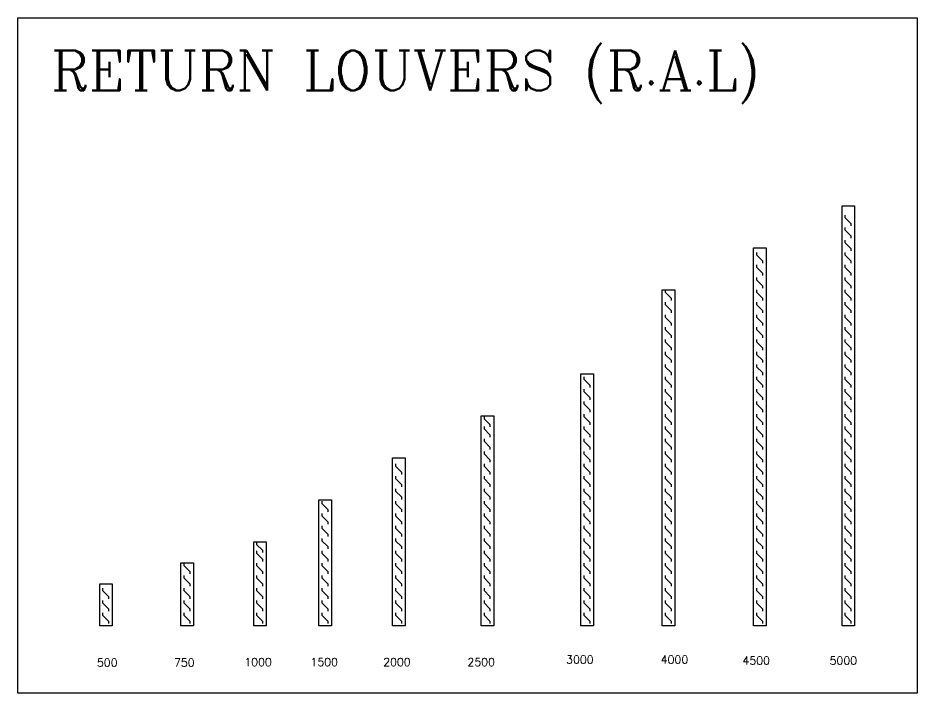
# Model space of a CAD drawing. Extents: x 462150 to 608263, y 35809 to 85242.
# Drawn here: x 482908 to 493611, y 76705 to 84740 of the extents above; entities that cross this region are included whole.
import ezdxf

# ---------------------------------------------------------------- set-up
doc = ezdxf.new("R2010")
doc.units = 0
doc.header["$LTSCALE"] = 500
doc.header["$MEASUREMENT"] = 0
for name, color, linetype in [('AC-LOUVER', 2, 'Continuous'), ('MH-RLD', 2, 'Continuous'), ('PL-W-TEXT', 7, 'Continuous')]:
    doc.layers.add(name, color=color, linetype=linetype)
doc.styles.add('FF-LOOP', font='romanc.shx', dxfattribs={"height": 2})

# ---------------------------------------------------------------- blocks, each defined once
blk = doc.blocks.new('R_ARW')
at = {"color": 2}
blk.add_lwpolyline([(0, 0, 0, 0.45, 0), (0, 1.1, 0, 0, 0), (0, 1.77, 0, 0, 0), (0.22, 2, 0, 0, 0), (-0.22, 2, 0, 0, 0), (0, 2.22, 0, 0, 0), (0, 2.9, 0, 0, 0)], format="xyseb", dxfattribs=at)
blk = doc.blocks.new('RAL-3000')
at = {"layer": 'AC-LOUVER'}
blk.add_lwpolyline([(0, 0), (0, -3000), (-150, -3000), (-150, 0)], close=True, dxfattribs=at)
for points in [[(-35, -154), (-35, -126), (-106, -55), (-106, -27)], [(-35, -302), (-35, -274), (-106, -203), (-106, -175)], [(-35, -450), (-35, -422), (-106, -351), (-106, -323)], [(-35, -598), (-35, -570), (-106, -499), (-106, -471)], [(-35, -746), (-35, -718), (-106, -647), (-106, -619)], [(-35, -893), (-35, -865), (-106, -795), (-106, -767)], [(-35, -1041), (-35, -1013), (-106, -943), (-106, -915)], [(-35, -1189), (-35, -1161), (-106, -1091), (-106, -1063)], [(-35, -1337), (-35, -1309), (-106, -1239), (-106, -1211)], [(-35, -1485), (-35, -1457), (-106, -1387), (-106, -1359)], [(-35, -1633), (-35, -1605), (-106, -1534), (-106, -1506)], [(-35, -1781), (-35, -1753), (-106, -1682), (-106, -1654)], [(-35, -1929), (-35, -1901), (-106, -1830), (-106, -1802)], [(-35, -2077), (-35, -2049), (-106, -1978), (-106, -1950)], [(-35, -2225), (-35, -2197), (-106, -2126), (-106, -2098)], [(-35, -2373), (-35, -2345), (-106, -2274), (-106, -2246)], [(-35, -2521), (-35, -2493), (-106, -2422), (-106, -2394)], [(-35, -2669), (-35, -2641), (-106, -2570), (-106, -2542)], [(-35, -2817), (-35, -2789), (-106, -2718), (-106, -2690)], [(-35, -2964), (-35, -2937), (-106, -2866), (-106, -2838)]]:
    blk.add_lwpolyline(points, dxfattribs=at)
at = {"layer": 'MH-RLD', "xscale": -85, "yscale": 85, "zscale": 85, "rotation": 270}
for p in [(78, -251), (78, -651), (78, -1051), (78, -1451), (78, -1851), (78, -2251), (78, -2651)]:
    blk.add_blockref('R_ARW', p, dxfattribs=at)
blk = doc.blocks.new('RAL-4000')
at = {"layer": 'AC-LOUVER'}
blk.add_lwpolyline([(150, 0), (150, -4000), (0, -4000), (0, 0)], close=True, dxfattribs=at)
for points in [[(115, -154), (115, -126), (44, -55), (44, -27)], [(115, -302), (115, -274), (44, -203), (44, -175)], [(115, -450), (115, -422), (44, -351), (44, -323)], [(115, -598), (115, -570), (44, -499), (44, -471)], [(115, -746), (115, -718), (44, -647), (44, -619)], [(115, -893), (115, -865), (44, -795), (44, -767)], [(115, -1041), (115, -1013), (44, -943), (44, -915)], [(115, -1189), (115, -1161), (44, -1091), (44, -1063)], [(115, -1337), (115, -1309), (44, -1239), (44, -1211)], [(115, -1485), (115, -1457), (44, -1387), (44, -1359)], [(115, -1633), (115, -1605), (44, -1534), (44, -1506)], [(115, -1781), (115, -1753), (44, -1682), (44, -1654)], [(115, -1929), (115, -1901), (44, -1830), (44, -1802)], [(115, -2077), (115, -2049), (44, -1978), (44, -1950)], [(115, -2225), (115, -2197), (44, -2126), (44, -2098)], [(115, -2373), (115, -2345), (44, -2274), (44, -2246)], [(115, -2521), (115, -2493), (44, -2422), (44, -2394)], [(115, -2669), (115, -2641), (44, -2570), (44, -2542)], [(115, -2817), (115, -2789), (44, -2718), (44, -2690)], [(115, -2964), (115, -2937), (44, -2866), (44, -2838)], [(115, -3112), (115, -3084), (44, -3014), (44, -2986)], [(115, -3260), (115, -3232), (44, -3162), (44, -3134)], [(115, -3408), (115, -3380), (44, -3310), (44, -3282)], [(115, -3556), (115, -3528), (44, -3458), (44, -3430)], [(115, -3704), (115, -3676), (44, -3605), (44, -3577)], [(115, -3852), (115, -3824), (44, -3753), (44, -3725)], [(115, -4000), (115, -3972), (44, -3901), (44, -3873)]]:
    blk.add_lwpolyline(points, dxfattribs=at)
at = {"layer": 'AC-LOUVER', "xscale": -85, "yscale": 85, "zscale": 85, "rotation": 270}
for p in [(228, -188), (228, -588), (228, -988), (228, -1388), (228, -1788), (228, -2188), (228, -2588), (228, -2988), (228, -3388), (228, -3788)]:
    blk.add_blockref('R_ARW', p, dxfattribs=at)
blk = doc.blocks.new('RAL-5000')
at = {"layer": 'AC-LOUVER'}
blk.add_lwpolyline([(0, -2500), (0, 2500), (150, 2500), (150, -2500)], close=True, dxfattribs=at)
for points in [[(35, 2388), (35, 2360), (106, 2289), (106, 2261)], [(35, 2240), (35, 2212), (106, 2141), (106, 2113)], [(35, 2092), (35, 2064), (106, 1993), (106, 1965)], [(35, 1944), (35, 1916), (106, 1845), (106, 1817)], [(35, 1796), (35, 1768), (106, 1697), (106, 1669)], [(35, 1648), (35, 1620), (106, 1549), (106, 1521)], [(35, 1500), (35, 1472), (106, 1401), (106, 1373)], [(35, 1352), (35, 1324), (106, 1253), (106, 1225)], [(35, 1204), (35, 1176), (106, 1105), (106, 1077)], [(35, 1056), (35, 1028), (106, 958), (106, 930)], [(35, 908), (35, 880), (106, 810), (106, 782)], [(35, 760), (35, 732), (106, 662), (106, 634)], [(35, 612), (35, 584), (106, 514), (106, 486)], [(35, 464), (35, 437), (106, 366), (106, 338)], [(35, 317), (35, 289), (106, 218), (106, 190)], [(35, 169), (35, 141), (106, 70), (106, 42)], [(35, 21), (35, -7), (106, -78), (106, -106)], [(35, -127), (35, -155), (106, -226), (106, -254)], [(35, -275), (35, -303), (106, -374), (106, -402)], [(35, -423), (35, -451), (106, -522), (106, -550)], [(35, -571), (35, -599), (106, -670), (106, -698)], [(35, -719), (35, -747), (106, -818), (106, -846)], [(35, -867), (35, -895), (106, -966), (106, -994)], [(35, -1015), (35, -1043), (106, -1113), (106, -1141)], [(35, -1163), (35, -1191), (106, -1261), (106, -1289)], [(35, -1311), (35, -1339), (106, -1409), (106, -1437)], [(35, -1459), (35, -1487), (106, -1557), (106, -1585)], [(35, -1607), (35, -1635), (106, -1705), (106, -1733)], [(35, -1754), (35, -1782), (106, -1853), (106, -1881)], [(35, -1902), (35, -1930), (106, -2001), (106, -2029)], [(35, -2050), (35, -2078), (106, -2149), (106, -2177)], [(35, -2198), (35, -2226), (106, -2297), (106, -2325)], [(35, -2346), (35, -2374), (106, -2445), (106, -2473)]]:
    blk.add_lwpolyline(points, dxfattribs=at)
at = {"layer": 'AC-LOUVER', "xscale": -85, "yscale": 85, "zscale": 85, "rotation": 90}
for p in [(-78, 2403), (-78, 2003), (-78, 1603), (-78, 1203), (-78, 803), (-78, 403), (-78, 3), (-78, -397), (-78, -797), (-78, -1197), (-78, -1597), (-78, -1997), (-78, -2397)]:
    blk.add_blockref('R_ARW', p, dxfattribs=at)
blk = doc.blocks.new('RAL-4500')
at = {"layer": 'AC-LOUVER'}
blk.add_lwpolyline([(0, -2250), (0, 2250), (150, 2250), (150, -2250)], close=True, dxfattribs=at)
for points in [[(35, 2194), (35, 2166), (106, 2095), (106, 2067)], [(35, 2046), (35, 2018), (106, 1947), (106, 1919)], [(35, 1898), (35, 1870), (106, 1799), (106, 1771)], [(35, 1750), (35, 1722), (106, 1651), (106, 1623)], [(35, 1602), (35, 1574), (106, 1503), (106, 1475)], [(35, 1454), (35, 1426), (106, 1355), (106, 1327)], [(35, 1306), (35, 1278), (106, 1208), (106, 1180)], [(35, 1158), (35, 1130), (106, 1060), (106, 1032)], [(35, 1010), (35, 982), (106, 912), (106, 884)], [(35, 862), (35, 834), (106, 764), (106, 736)], [(35, 714), (35, 687), (106, 616), (106, 588)], [(35, 567), (35, 539), (106, 468), (106, 440)], [(35, 419), (35, 391), (106, 320), (106, 292)], [(35, 271), (35, 243), (106, 172), (106, 144)], [(35, 123), (35, 95), (106, 24), (106, -4)], [(35, -25), (35, -53), (106, -124), (106, -152)], [(35, -173), (35, -201), (106, -272), (106, -300)], [(35, -321), (35, -349), (106, -420), (106, -448)], [(35, -469), (35, -497), (106, -568), (106, -596)], [(35, -617), (35, -645), (106, -716), (106, -744)], [(35, -765), (35, -793), (106, -863), (106, -891)], [(35, -913), (35, -941), (106, -1011), (106, -1039)], [(35, -1061), (35, -1089), (106, -1159), (106, -1187)], [(35, -1209), (35, -1237), (106, -1307), (106, -1335)], [(35, -1357), (35, -1385), (106, -1455), (106, -1483)], [(35, -1504), (35, -1532), (106, -1603), (106, -1631)], [(35, -1652), (35, -1680), (106, -1751), (106, -1779)], [(35, -1800), (35, -1828), (106, -1899), (106, -1927)], [(35, -1948), (35, -1976), (106, -2047), (106, -2075)], [(35, -2096), (35, -2124), (106, -2195), (106, -2223)]]:
    blk.add_lwpolyline(points, dxfattribs=at)
at = {"layer": 'AC-LOUVER', "xscale": -85, "yscale": 85, "zscale": 85, "rotation": 90}
for p in [(-78, 2180), (-78, 1853), (-78, 1453), (-78, 1053), (-78, 653), (-78, 253), (-78, -147), (-78, -547), (-78, -947), (-78, -1347), (-78, -1747), (-78, -2147)]:
    blk.add_blockref('R_ARW', p, dxfattribs=at)
blk = doc.blocks.new('RAL-2500')
at = {"layer": 'AC-LOUVER'}
blk.add_lwpolyline([(0, -1250), (0, 1250), (150, 1250), (150, -1250)], close=True, dxfattribs=at)
for points in [[(35, 1244), (35, 1216), (106, 1146), (106, 1118)], [(35, 1123), (35, 1095), (106, 1024), (106, 996)], [(35, 975), (35, 947), (106, 876), (106, 848)], [(35, 827), (35, 799), (106, 728), (106, 700)], [(35, 679), (35, 651), (106, 580), (106, 552)], [(35, 531), (35, 503), (106, 432), (106, 404)], [(35, 383), (35, 355), (106, 284), (106, 256)], [(35, 235), (35, 207), (106, 137), (106, 109)], [(35, 87), (35, 59), (106, -11), (106, -39)], [(35, -61), (35, -89), (106, -159), (106, -187)], [(35, -209), (35, -237), (106, -307), (106, -335)], [(35, -357), (35, -385), (106, -455), (106, -483)], [(35, -504), (35, -532), (106, -603), (106, -631)], [(35, -652), (35, -680), (106, -751), (106, -779)], [(35, -800), (35, -828), (106, -899), (106, -927)], [(35, -948), (35, -976), (106, -1047), (106, -1075)], [(35, -1096), (35, -1124), (106, -1195), (106, -1223)]]:
    blk.add_lwpolyline(points, dxfattribs=at)
at = {"layer": 'MH-RLD', "xscale": -85, "yscale": 85, "zscale": 85, "rotation": 90}
for p in [(-78, 1001), (-78, 601), (-78, 201), (-78, -199), (-78, -599), (-78, -999)]:
    blk.add_blockref('R_ARW', p, dxfattribs=at)
blk = doc.blocks.new('RAL-2000')
at = {"layer": 'AC-LOUVER'}
blk.add_lwpolyline([(0, -1000), (0, 1000), (150, 1000), (150, -1000)], close=True, dxfattribs=at)
for points in [[(35, 929), (35, 901), (106, 830), (106, 802)], [(35, 781), (35, 753), (106, 682), (106, 654)], [(35, 633), (35, 605), (106, 534), (106, 506)], [(35, 485), (35, 457), (106, 387), (106, 359)], [(35, 337), (35, 309), (106, 239), (106, 211)], [(35, 189), (35, 161), (106, 91), (106, 63)], [(35, 41), (35, 13), (106, -57), (106, -85)], [(35, -107), (35, -135), (106, -205), (106, -233)], [(35, -254), (35, -282), (106, -353), (106, -381)], [(35, -402), (35, -430), (106, -501), (106, -529)], [(35, -550), (35, -578), (106, -649), (106, -677)], [(35, -698), (35, -726), (106, -797), (106, -825)], [(35, -846), (35, -874), (106, -945), (106, -973)]]:
    blk.add_lwpolyline(points, dxfattribs=at)
at = {"layer": 'MH-RLD', "xscale": -85, "yscale": 85, "zscale": 85, "rotation": 90}
for p in [(-78, 851), (-78, 451), (-78, 51), (-78, -349), (-78, -749)]:
    blk.add_blockref('R_ARW', p, dxfattribs=at)
blk = doc.blocks.new('RAL-1500')
at = {"layer": 'AC-LOUVER'}
blk.add_lwpolyline([(0, -750), (0, 750), (150, 750), (150, -750)], close=True, dxfattribs=at)
for points in [[(35, 735), (35, 707), (106, 637), (106, 609)], [(35, 587), (35, 559), (106, 489), (106, 461)], [(35, 439), (35, 411), (106, 341), (106, 313)], [(35, 291), (35, 263), (106, 193), (106, 165)], [(35, 143), (35, 115), (106, 45), (106, 17)], [(35, -4), (35, -32), (106, -103), (106, -131)], [(35, -152), (35, -180), (106, -251), (106, -279)], [(35, -300), (35, -328), (106, -399), (106, -427)], [(35, -448), (35, -476), (106, -547), (106, -575)], [(35, -596), (35, -624), (106, -695), (106, -723)]]:
    blk.add_lwpolyline(points, dxfattribs=at)
at = {"layer": 'MH-RLD', "xscale": -85, "yscale": 85, "zscale": 85, "rotation": 90}
for p in [(-78, 582), (-78, 182), (-78, -218), (-78, -618)]:
    blk.add_blockref('R_ARW', p, dxfattribs=at)
blk = doc.blocks.new('RAL-1000')
at = {"layer": 'AC-LOUVER'}
blk.add_lwpolyline([(0, -500), (0, 500), (150, 500), (150, -500)], close=True, dxfattribs=at)
for points in [[(35, 498), (35, 470), (106, 400), (106, 372)], [(35, 393), (35, 365), (106, 295), (106, 267)], [(35, 246), (35, 218), (106, 147), (106, 119)], [(35, 98), (35, 70), (106, -1), (106, -29)], [(35, -50), (35, -78), (106, -149), (106, -177)], [(35, -198), (35, -226), (106, -297), (106, -325)], [(35, -346), (35, -374), (106, -445), (106, -473)]]:
    blk.add_lwpolyline(points, dxfattribs=at)
at = {"layer": 'MH-RLD', "xscale": -85, "yscale": 85, "zscale": 85, "rotation": 90}
for p in [(-78, 410), (-78, 10), (-78, -390)]:
    blk.add_blockref('R_ARW', p, dxfattribs=at)
blk = doc.blocks.new('RAL-750')
at = {"layer": 'AC-LOUVER'}
blk.add_lwpolyline([(0, -375), (0, 375), (150, 375), (150, -375)], close=True, dxfattribs=at)
for points in [[(35, 371), (35, 343), (106, 272), (106, 244)], [(35, 223), (35, 195), (106, 124), (106, 96)], [(35, 75), (35, 47), (106, -24), (106, -52)], [(35, -73), (35, -101), (106, -172), (106, -200)], [(35, -221), (35, -249), (106, -320), (106, -348)]]:
    blk.add_lwpolyline(points, dxfattribs=at)
at = {"layer": 'MH-RLD', "xscale": -85, "yscale": 85, "zscale": 85, "rotation": 90}
for p in [(-78, 214), (-78, -186)]:
    blk.add_blockref('R_ARW', p, dxfattribs=at)
blk = doc.blocks.new('RAL-500')
at = {"layer": 'AC-LOUVER'}
blk.add_lwpolyline([(0, -250), (0, 250), (150, 250), (150, -250)], close=True, dxfattribs=at)
for points in [[(35, 200), (35, 172), (106, 101), (106, 73)], [(35, 52), (35, 24), (106, -47), (106, -75)], [(35, -96), (35, -124), (106, -195), (106, -223)]]:
    blk.add_lwpolyline(points, dxfattribs=at)
at = {"layer": 'MH-RLD', "xscale": -85, "yscale": 85, "zscale": 85, "rotation": 90}
for p in [(-78, 121), (-78, -99)]:
    blk.add_blockref('R_ARW', p, dxfattribs=at)

msp = doc.modelspace()

# ---------------------------------------------------------------- linework, layer by layer
msp.add_lwpolyline([(482908.3, 84740.3), (493610.9, 84740.3), (493610.9, 76705.4), (482908.3, 76705.4)], close=True)

# ---------------------------------------------------------------- block references
at = {"layer": 'AC-LOUVER'}
for name, p in [('RAL-5000', (492718, 80004.7)), ('RAL-4500', (491663.9, 79754.7)), ('RAL-2500', (488421.3, 78754.7)), ('RAL-2000', (487367.6, 78504.7)), ('RAL-1500', (486490.7, 78254.7)), ('RAL-1000', (485714.5, 78004.7)), ('RAL-750', (484848.3, 77879.7)), ('RAL-500', (483881.3, 77754.7))]:
    msp.add_blockref(name, p, dxfattribs=at)
at = {"layer": 'AC-LOUVER', "rotation": 180}
for name, p in [('RAL-4000', (490728.8, 77504.7)), ('RAL-3000', (489608.4, 77504.7))]:
    msp.add_blockref(name, p, dxfattribs=at)

# ---------------------------------------------------------------- texts
at = {"layer": 'PL-W-TEXT', "style": 'FF-LOOP'}
for s, height, p in [('RETURN LOUVERS (R.A.L)', 476.28, (483303.2, 83877.7, 0)), ('500', 95.26, (483848.5, 77019.9)), ('750', 95.26, (484766.1, 77019.9)), ('1000', 95.26, (485602.7, 77025.9)), ('1500', 95.26, (486390.2, 77025.9)), ('2000', 95.26, (487256.4, 77025.9)), ('2500', 95.26, (488259.1, 77025.9)), ('3000', 95.26, (489434.1, 77055.7)), ('4000', 95.26, (490559.9, 77055.7)), ('4500', 95.26, (491533.7, 77043.8)), ('5000', 95.26, (492570.5, 77043.8))]:
    msp.add_text(s, height=height, dxfattribs=at).set_placement(p)

doc.saveas('drawing.dxf')
